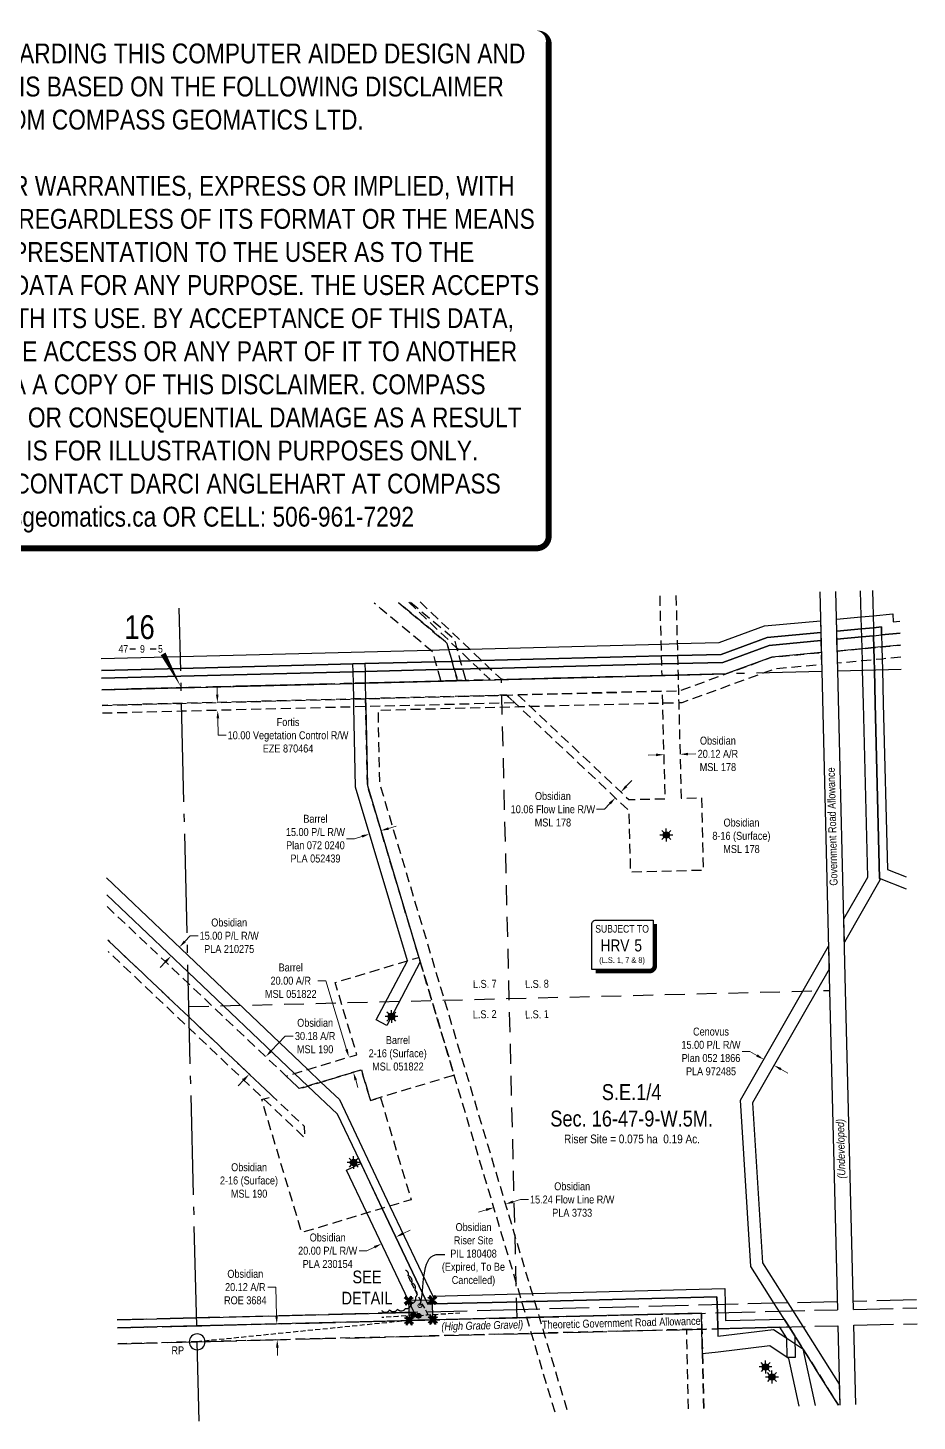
# Model space of a CAD drawing. Extents: x 615327 to 617741, y 5878800 to 5880555.
# Drawn here: x 616620 to 617741, y 5878800 to 5880555 of the extents above; entities that cross this region are included whole.
import ezdxf
from ezdxf.enums import TextEntityAlignment as Align

# ---------------------------------------------------------------- set-up
doc = ezdxf.new("R2010")
doc.units = 0
doc.header["$LTSCALE"] = 5
doc.header["$PDSIZE"] = 0.5
for name, pattern in [('0', [1, 1, 0]), ('foc-ACCESSROAD', [3.75, 2.5, -1.25]), ('foc-FLOWLINE', [3.75, 2.5, -1.25]), ('foc-LSD', [8, 5, -3]), ('foc-QUARTERLINE', [33, 25, -3, 2, -3]), ('foc-TIELINE', [1.875, 1.25, -0.625]), ('foc-UNSURVEYED', [12.5, 10, -2.5]), ('UG_PIPE', [1.875, 1.25, -0.625])]:
    doc.linetypes.add(name, pattern=pattern)
doc.layers.get('Defpoints').update_dxf_attribs({"color": 9})
for name, color, linetype in [('10', 1, 'Continuous'), ('35', 37, 'Continuous'), ('9', 3, 'Continuous'), ('AS-PIPE-UG', 44, 'UG_PIPE'), ('AS-SYMBOL', 7, 'Continuous'), ('C-AR', 13, 'foc-ACCESSROAD'), ('C-FLOWLINE', 13, 'foc-FLOWLINE'), ('C-RW', 13, 'Continuous'), ('C-SYMBOL', 7, 'Continuous'), ('C-WS', 13, 'foc-ACCESSROAD'), ('C-WS-S', 8, 'Continuous'), ('CG-NOTES', 7, 'Continuous'), ('CTW', 7, 'Continuous'), ('DETAIL-T', 7, 'Continuous'), ('F-EZE', 190, 'foc-FLOWLINE'), ('F-RW', 190, 'Continuous'), ('F-WS', 190, 'foc-ACCESSROAD'), ('F-WS-S', 8, 'Continuous'), ('L-AREAREQUIRED', 7, 'Continuous'), ('L-MON', 1, 'Continuous'), ('L-ROAD-T', 7, 'Continuous'), ('L-SEC', 7, 'Continuous'), ('L-SECLBL', 7, 'Continuous'), ('L-SECQ', 8, 'foc-QUARTERLINE'), ('L-SECTION-LSD', 7, 'foc-LSD'), ('L-TIE', 7, 'foc-TIELINE'), ('L-USEC', 7, 'foc-UNSURVEYED'), ('P-PROPOSED', 10, 'Continuous'), ('P-PROPOSED-H', 21, 'Continuous'), ('PIL', 7, 'Continuous'), ('T-BUSH', 110, '0')]:
    doc.layers.add(name, color=color, linetype=linetype)
doc.layers.add('AS-PIPE-AG', color=7, linetype='Continuous', true_color=0x7d00fa)
for name, color, linetype, lineweight in [('C-AR-T', 13, 'Continuous', 9), ('C-FLOWLINE-T', 13, 'Continuous', 9), ('C-RW-T', 13, 'Continuous', 9), ('C-WS-T', 13, 'Continuous', 9), ('F-AR-T', 190, 'Continuous', 9), ('F-EZE-T', 190, 'Continuous', 9), ('F-RW-T', 190, 'Continuous', 9), ('F-WS-T', 190, 'Continuous', 9), ('T-TEXT', 48, 'Continuous', 18)]:
    doc.layers.add(name, color=color, linetype=linetype, lineweight=lineweight)
doc.layers.add('DISCLAIMER', color=7, linetype='Continuous', plot=False)
doc.styles.add('100L', font='ARIALN.TTF', dxfattribs={"height": 11})
doc.styles.add('175L', font='ARIALN.TTF', dxfattribs={"height": 20})
doc.styles.add('80', font='ARIALN.TTF', dxfattribs={"height": 10})
doc.styles.add('80CG', font='ARIALN.TTF', dxfattribs={"height": 10})
doc.styles.add('80L', font='ARIALN.TTF', dxfattribs={"height": 10})
doc.styles.add('80LS', font='ARIALNI.TTF', dxfattribs={"height": 10})
doc.styles.add('HRV', font='ARIALN.TTF', dxfattribs={"height": 3})
doc.styles.add('SIMPLEX', font='ARIALN.TTF')
doc.dimstyles.new('Compass 5 000', dxfattribs={"dimscale": 5, "dimtxt": 9, "dimasz": 2, "dimexe": 0.2, "dimexo": 0.0625, "dimgap": 0.5, "dimtad": 0, "dimtih": 1, "dimtoh": 1, "dimzin": 0, "dimdsep": 46, "dimtxsty": '80CG', "dimcen": 0.1, "dimse1": 1, "dimse2": 1, "dimclrd": 256, "dimclrt": 256, "dimaunit": 1, "dimadec": 4, "dimazin": 0, "dimtfac": 0.06, "dimtofl": 0, "dimtmove": 0, "dimatfit": 1, "dimfxl": 0.2, "dimtolj": 1, "dimtzin": 0, "dimlwd": -1, "dimarcsym": 0})

# ---------------------------------------------------------------- blocks, each defined once
blk = doc.blocks.new('RP')
at = {"layer": '35', "color": 3}
blk.add_circle((0, 0), 10, dxfattribs=at)
at = {"layer": '35', "color": 3, "style": '80'}
blk.add_attdef('RP_001', (-32.4, 5.8), '', height=10, dxfattribs=at)
blk = doc.blocks.new('L-SECLBL')
at = {"layer": '9', "color": 7}
for p, q in [((-5.1, -27.8), (-12.3, -27.8)), ((20.7, -27.8), (13.5, -27.8))]:
    blk.add_line(p, q, dxfattribs=at)
at = {"layer": '10', "color": 2, "style": 'SIMPLEX'}
blk.add_attdef('SEC', text='', height=30, dxfattribs=at).set_placement((0, 0), align=Align.MIDDLE)
at = {"layer": '10', "color": 5, "style": '80L'}
blk.add_attdef('TWP', text='', height=9.5, dxfattribs=at).set_placement((-14.4, -27.4), align=Align.MIDDLE_RIGHT)
blk.add_attdef('RGE', text='', height=9.5, dxfattribs=at).set_placement((3.6, -27.4), align=Align.MIDDLE_CENTER)
blk.add_attdef('MER', text='', height=9.5, dxfattribs=at).set_placement((23.2, -27.4), align=Align.MIDDLE_LEFT)
blk = doc.blocks.new('HRV')
blk.add_lwpolyline([(-35.1, 31.6), (37.2, 31.6), (37.2, -25.5, -0.414214), (32.2, -30.5), (-40.1, -30.5), (-40.1, 26.6, -0.414214)], format="xyb", close=True)
at = {"const_width": 5, "flags": 128}
blk.add_lwpolyline([(-35.1, -33), (32.2, -33, 0.414214), (39.7, -25.5), (39.7, 26.6)], format="xyb", dxfattribs=at)
at = {"style": '80L'}
blk.add_text('SUBJECT TO', height=9.5, dxfattribs=at).set_placement((-2, 13.1), align=Align.BOTTOM_CENTER)
blk.add_attdef('(N.W.1/4 00)', text='', height=7.12, dxfattribs=at).set_placement((-2, -24.4), align=Align.BOTTOM_CENTER)
at = {"layer": 'CTW', "color": 3, "style": 'HRV'}
blk.add_text('HRV', height=15, dxfattribs=at).set_placement((-10.9, -0.2), align=Align.MIDDLE_CENTER)
blk.add_attdef('0', text='', height=15, dxfattribs=at).set_placement((18.3, -0.2), align=Align.MIDDLE_CENTER)
blk = doc.blocks.new('GAS')
h = blk.add_hatch(color=255)
h.dxf.hatch_style = 1
edge = h.paths.add_edge_path()
edge.add_arc((0, 0), 0.9, 0, 360)
for p, q in [((-0.81, 0), (-1.62, 0)), ((-0.57, 0.57), (-1.14, 1.14)), ((0, 0.81), (0, 1.62)), ((0.57, 0.57), (1.14, 1.14)), ((1.62, 0), (0.81, 0)), ((-0.57, -0.57), (-1.14, -1.14)), ((0, -0.81), (0, -1.62)), ((1.14, -1.14), (0.57, -0.57))]:
    blk.add_line(p, q)
blk.add_circle((0, 0), 0.8)
blk = doc.blocks.new('*D24')
at = {"layer": 'C-AR-T', "transparency": 16777216}
for p, q in [((617412, 5879638.9), (617402, 5879638.6)), ((617452.1, 5879639.9), (617462.1, 5879640.1))]:
    blk.add_line(p, q, dxfattribs=at)
for points in [[(617411.9, 5879640.5), (617412, 5879637.2), (617421.9, 5879639.1)], [(617452, 5879641.5), (617452.1, 5879638.2), (617442.1, 5879639.6)]]:
    blk.add_solid(points, dxfattribs=at)
at = {"layer": 'Defpoints', "color": 0, "transparency": 16777216}
for p in [(617421.9, 5879640.6), (617442, 5879641.1), (617442.1, 5879639.6)]:
    blk.add_point(p, dxfattribs=at)
at = {"layer": 'C-AR-T', "transparency": 16777216, "insert": (617489.8, 5879640.1), "char_height": 10, "attachment_point": 5, "style": '80CG'}
blk.add_mtext('\\A1;Obsidian\\P20.12 A/R\\PMSL 178', dxfattribs=at)
blk = doc.blocks.new('*D25')
at = {"layer": 'C-FLOWLINE-T', "transparency": 16777216}
for p, q in [((617374.4, 5879599.4), (617381.2, 5879606.7)), ((617346.9, 5879570.3), (617336.9, 5879570.3)), ((617353.7, 5879577.5), (617346.9, 5879570.3))]:
    blk.add_line(p, q, dxfattribs=at)
for points in [[(617373.1, 5879600.5), (617375.6, 5879598.2), (617367.5, 5879592.1)], [(617352.5, 5879578.7), (617354.9, 5879576.4), (617360.6, 5879584.8)]]:
    blk.add_solid(points, dxfattribs=at)
at = {"layer": 'Defpoints', "color": 0, "transparency": 16777216}
for p in [(617334.6, 5879623.1), (617327.7, 5879615.8), (617360.6, 5879584.8)]:
    blk.add_point(p, dxfattribs=at)
at = {"layer": 'C-FLOWLINE-T', "transparency": 16777216, "insert": (617281.9, 5879570.3), "char_height": 10, "attachment_point": 5, "style": '80CG'}
blk.add_mtext('\\A1;Obsidian\\P10.06 Flow Line R/W\\PMSL 178', dxfattribs=at)
blk = doc.blocks.new('*D26')
at = {"layer": 'Defpoints', "color": 0, "transparency": 16777216}
for p in [(616874.4, 5879705.3), (616859.5, 5879694.9), (616874.6, 5879695.3)]:
    blk.add_point(p, dxfattribs=at)
at = {"layer": 'F-EZE-T', "transparency": 16777216}
for p, q in [((616859, 5879714.9), (616858.7, 5879724.9)), ((616859.7, 5879684.9), (616860.3, 5879663.5)), ((616860.3, 5879663.5), (616870.3, 5879663.5))]:
    blk.add_line(p, q, dxfattribs=at)
for points in [[(616860.6, 5879714.9), (616857.3, 5879714.9), (616859.2, 5879704.9)], [(616861.4, 5879685), (616858.1, 5879684.9), (616859.5, 5879694.9)]]:
    blk.add_solid(points, dxfattribs=at)
at = {"layer": 'F-EZE-T', "transparency": 16777216, "insert": (616948.2, 5879663.5), "char_height": 10, "attachment_point": 5, "style": '80CG'}
blk.add_mtext('\\A1;Fortis\\P10.00 Vegetation Control R/W\\PEZE 870464', dxfattribs=at)
blk = doc.blocks.new('*D27')
at = {"layer": 'Defpoints', "color": 0, "transparency": 16777216}
for p in [(617047.8, 5879549.5), (617062.2, 5879553.8), (617050.9, 5879539.1)]:
    blk.add_point(p, dxfattribs=at)
at = {"layer": 'F-RW-T', "transparency": 16777216}
for p, q in [((617074.9, 5879546.2), (617084.5, 5879549.1)), ((617031.7, 5879533.3), (617021.7, 5879533.3)), ((617041.3, 5879536.2), (617031.7, 5879533.3))]:
    blk.add_line(p, q, dxfattribs=at)
for points in [[(617074.4, 5879547.8), (617075.4, 5879544.6), (617065.3, 5879543.4)], [(617040.8, 5879537.8), (617041.8, 5879534.6), (617050.9, 5879539.1)]]:
    blk.add_solid(points, dxfattribs=at)
at = {"layer": 'F-RW-T', "transparency": 16777216, "insert": (616982.7, 5879533.3), "char_height": 10, "attachment_point": 5, "style": '80CG'}
blk.add_mtext('\\A1;Barrel\\P15.00 P/L R/W\\PPlan 072 0240\\PPLA 052439', dxfattribs=at)
blk = doc.blocks.new('*D28')
at = {"layer": 'C-FLOWLINE-T', "transparency": 16777216}
for p, q in [((617231.6, 5879076), (617241.2, 5879078.8)), ((617241.2, 5879078.8), (617251.2, 5879078.8)), ((617197.8, 5879065.9), (617188.2, 5879063))]:
    blk.add_line(p, q, dxfattribs=at)
for points in [[(617231.1, 5879077.6), (617232.1, 5879074.4), (617222, 5879073.1)], [(617197.4, 5879067.5), (617198.3, 5879064.3), (617207.4, 5879068.7)]]:
    blk.add_solid(points, dxfattribs=at)
at = {"layer": 'Defpoints', "color": 0, "transparency": 16777216}
for p in [(617221.7, 5879074.2), (617207.1, 5879069.8), (617222, 5879073.1)]:
    blk.add_point(p, dxfattribs=at)
at = {"layer": 'C-FLOWLINE-T', "transparency": 16777216, "insert": (617306.2, 5879078.8), "char_height": 10, "attachment_point": 5, "style": '80CG'}
blk.add_mtext('\\A1;Obsidian\\P15.24 Flow Line R/W\\PPLA 3733', dxfattribs=at)
blk = doc.blocks.new('*D29')
at = {"layer": 'Defpoints', "color": 0, "transparency": 16777216}
for p in [(617545.8, 5879252.3), (617547.5, 5879255.3), (617558.8, 5879244.8)]:
    blk.add_point(p, dxfattribs=at)
at = {"layer": 'F-RW-T', "transparency": 16777216}
for p, q in [((617530.2, 5879265.3), (617520.2, 5879265.3)), ((617538.8, 5879260.3), (617530.2, 5879265.3)), ((617569.2, 5879242.9), (617577.9, 5879237.9))]:
    blk.add_line(p, q, dxfattribs=at)
for points in [[(617539.7, 5879261.8), (617538, 5879258.9), (617547.5, 5879255.3)], [(617570, 5879244.4), (617568.4, 5879241.5), (617560.5, 5879247.9)]]:
    blk.add_solid(points, dxfattribs=at)
at = {"layer": 'F-RW-T', "transparency": 16777216, "insert": (617481.1, 5879265.3), "char_height": 10, "attachment_point": 5, "style": '80CG'}
blk.add_mtext('\\A1;Cenovus\\P15.00 P/L R/W\\PPlan 052 1866\\PPLA 972485', dxfattribs=at)
blk = doc.blocks.new('*D30')
at = {"layer": 'C-RW-T', "transparency": 16777216}
for p, q in [((616818, 5879403.8), (616824.9, 5879411)), ((616824.9, 5879411), (616834.9, 5879411)), ((616793.9, 5879378.4), (616787, 5879371.2))]:
    blk.add_line(p, q, dxfattribs=at)
for points in [[(616816.8, 5879404.9), (616819.2, 5879402.6), (616811.1, 5879396.5)], [(616792.7, 5879379.6), (616795.1, 5879377.3), (616800.8, 5879385.7)]]:
    blk.add_solid(points, dxfattribs=at)
at = {"layer": 'Defpoints', "color": 0, "transparency": 16777216}
for p in [(616792.8, 5879393.3), (616803.1, 5879404.1), (616811.1, 5879396.5)]:
    blk.add_point(p, dxfattribs=at)
at = {"layer": 'C-RW-T', "transparency": 16777216, "insert": (616874, 5879411), "char_height": 10, "attachment_point": 5, "style": '80CG'}
blk.add_mtext('\\A1;Obsidian\\P15.00 P/L R/W\\PPLA 210275', dxfattribs=at)
blk = doc.blocks.new('*D31')
at = {"layer": 'Defpoints', "color": 0, "transparency": 16777216}
for p in [(617020.9, 5879257), (617024.8, 5879258.2), (617026.7, 5879237.9)]:
    blk.add_point(p, dxfattribs=at)
at = {"layer": 'F-AR-T', "transparency": 16777216}
for p, q in [((616995.9, 5879354.4), (616985.9, 5879354.4)), ((617021.9, 5879267.8), (616995.9, 5879354.4)), ((617033.4, 5879229.5), (617036.3, 5879219.9))]:
    blk.add_line(p, q, dxfattribs=at)
for points in [[(617023.5, 5879268.3), (617020.3, 5879267.3), (617024.8, 5879258.2)], [(617035, 5879230), (617031.8, 5879229), (617030.5, 5879239)]]:
    blk.add_solid(points, dxfattribs=at)
at = {"layer": 'F-AR-T', "transparency": 16777216, "insert": (616951.6, 5879354.4), "char_height": 10, "attachment_point": 5, "style": '80CG'}
blk.add_mtext('\\A1;Barrel\\P20.00 A/R\\PMSL 051822', dxfattribs=at)
blk = doc.blocks.new('*D32')
at = {"layer": 'C-AR-T', "transparency": 16777216}
for p, q in [((616926.9, 5879266), (616944.7, 5879284.7)), ((616944.7, 5879284.7), (616954.7, 5879284.7)), ((616892.4, 5879229.5), (616885.5, 5879222.2))]:
    blk.add_line(p, q, dxfattribs=at)
for points in [[(616925.7, 5879267.1), (616928.1, 5879264.8), (616920, 5879258.7)], [(616891.2, 5879230.7), (616893.6, 5879228.4), (616899.3, 5879236.8)]]:
    blk.add_solid(points, dxfattribs=at)
at = {"layer": 'Defpoints', "color": 0, "transparency": 16777216}
for p in [(616909.6, 5879268.6), (616920, 5879258.7), (616888.8, 5879246.7)]:
    blk.add_point(p, dxfattribs=at)
at = {"layer": 'C-AR-T', "transparency": 16777216, "insert": (616982.3, 5879284.7), "char_height": 10, "attachment_point": 5, "style": '80CG'}
blk.add_mtext('\\A1;Obsidian\\P30.18 A/R\\PMSL 190', dxfattribs=at)
blk = doc.blocks.new('*D33')
at = {"layer": 'C-RW-T', "transparency": 16777216}
for p, q in [((617093.1, 5879036), (617102.1, 5879040.3)), ((617047.6, 5879014.3), (617037.6, 5879014.3)), ((617057, 5879018.8), (617047.6, 5879014.3))]:
    blk.add_line(p, q, dxfattribs=at)
for points in [[(617056.2, 5879020.3), (617057.7, 5879017.3), (617066, 5879023.1)], [(617092.4, 5879037.5), (617093.8, 5879034.5), (617084.1, 5879031.7)]]:
    blk.add_solid(points, dxfattribs=at)
at = {"layer": 'Defpoints', "color": 0, "transparency": 16777216}
for p in [(617062.9, 5879029.5), (617066, 5879023.1), (617081, 5879038.1)]:
    blk.add_point(p, dxfattribs=at)
at = {"layer": 'C-RW-T', "transparency": 16777216, "insert": (616998.1, 5879014.3), "char_height": 10, "attachment_point": 5, "style": '80CG'}
blk.add_mtext('\\A1;Obsidian\\P20.00 P/L R/W\\PPLA 230154', dxfattribs=at)
blk = doc.blocks.new('*D34')
at = {"layer": 'C-AR-T', "transparency": 16777216}
for p, q in [((616932.8, 5878968.5), (616922.8, 5878968.5)), ((616933.7, 5878932.3), (616932.8, 5878968.5)), ((616934.7, 5878892.2), (616935, 5878882.2))]:
    blk.add_line(p, q, dxfattribs=at)
for points in [[(616935.4, 5878932.3), (616932, 5878932.3), (616934, 5878922.3)], [(616936.4, 5878892.3), (616933, 5878892.2), (616934.5, 5878902.2)]]:
    blk.add_solid(points, dxfattribs=at)
at = {"layer": 'Defpoints', "color": 0, "transparency": 16777216}
for p in [(616908.2, 5878921.7), (616934, 5878922.3), (616908.7, 5878901.6)]:
    blk.add_point(p, dxfattribs=at)
at = {"layer": 'C-AR-T', "transparency": 16777216, "insert": (616894.3, 5878968.5), "char_height": 10, "attachment_point": 5, "style": '80CG'}
blk.add_mtext('\\A1;Obsidian\\P20.12 A/R\\PROE 3684', dxfattribs=at)
blk = doc.blocks.new('TEMP')
h = blk.add_hatch(color=255)
h.dxf.hatch_style = 1
h.paths.add_polyline_path([(0, 0.25), (-0.67, 1.15), (-0.67, 0.67), (-1.15, 0.67), (-0.25, 0), (-1.15, -0.67), (-0.67, -0.67), (-0.67, -1.15), (0, -0.25), (0.67, -1.15), (0.67, -0.67), (1.15, -0.67), (0.25, 0), (1.15, 0.67), (0.67, 0.67), (0.67, 1.15)])
h.paths.add_polyline_path([(0.57, 0.85), (0.57, 0.57), (0.85, 0.57), (0.08, 0), (0.85, -0.57), (0.57, -0.57), (0.57, -0.85), (0, -0.08), (-0.57, -0.85), (-0.57, -0.57), (-0.85, -0.57), (-0.08, 0), (-0.85, 0.57), (-0.57, 0.57), (-0.57, 0.85), (0, 0.08)], flags=16)
h = blk.add_hatch(color=1)
h.dxf.hatch_style = 1
h.paths.add_polyline_path([(0, 0.08), (-0.57, 0.85), (-0.57, 0.57), (-0.85, 0.57), (-0.08, 0), (-0.85, -0.57), (-0.57, -0.57), (-0.57, -0.85), (0, -0.08), (0.57, -0.85), (0.57, -0.57), (0.85, -0.57), (0.08, 0), (0.85, 0.57), (0.57, 0.57), (0.57, 0.85)])
at = {"color": 1}
for p, q in [((-0.08, 0), (0.08, 0)), ((0, 0.08), (0, -0.08))]:
    blk.add_line(p, q, dxfattribs=at)
at = {"color": 255, "flags": 128}
blk.add_lwpolyline([(-0.25, 0), (-1.15, 0.67), (-0.67, 0.67), (-0.67, 1.15), (0, 0.25), (0.67, 1.15), (0.67, 0.67), (1.15, 0.67), (0.25, 0), (1.15, -0.67), (0.67, -0.67), (0.67, -1.15), (0, -0.25), (-0.67, -1.15), (-0.67, -0.67), (-1.15, -0.67)], close=True, dxfattribs=at)
at = {"color": 1, "flags": 128}
blk.add_lwpolyline([(-0.08, 0), (-0.85, 0.57), (-0.57, 0.57), (-0.57, 0.85), (0, 0.08), (0.57, 0.85), (0.57, 0.57), (0.85, 0.57), (0.08, 0), (0.85, -0.57), (0.57, -0.57), (0.57, -0.85), (0, -0.08), (-0.57, -0.85), (-0.57, -0.57), (-0.85, -0.57)], close=True, dxfattribs=at)
blk = doc.blocks.new('RISER')
h = blk.add_hatch(color=255)
h.dxf.hatch_style = 1
edge = h.paths.add_edge_path()
edge.add_arc((0, 0), 0.7, 0, 360)
blk.add_hatch(color=13).paths.add_polyline_path([(0.58, -0.15), (-0.58, -0.15, 0.774597)])
at = {"color": 13}
blk.add_line((-0.58, -0.15), (0.58, -0.15), dxfattribs=at)
blk.add_circle((0, 0), 0.6, dxfattribs=at)
blk = doc.blocks.new('Disclaimer_Legal')
at = {"layer": 'DISCLAIMER', "color": 254, "flags": 128}
blk.add_lwpolyline([(-3612.9, -1104.6, 37.5, 37.5, 0), (4096.1, -1104.6, 37.5, 37.5, 0.414214), (4171.1, -1029.6, 37.5, 37.5, 0), (4171.1, 2078.7, 37.5, 0, 0.414214), (4096.1, 2153.7, 0, 0, 0), (-3612.9, 2153.7, 0, 0, 0.414214), (-3687.9, 2078.7, 0, 0, 0), (-3687.9, -1029.6, 0, 37.5, 0.414214)], format="xyseb", close=True, dxfattribs=at)
at = {"layer": 'DISCLAIMER', "color": 254, "insert": (241.6, 533.9), "char_height": 125, "width": 7717.568, "attachment_point": 5, "style": '80'}
blk.add_mtext('NOTICE TO THE CORPORATION, PERSON &/OR PERSONS REGARDING THIS COMPUTER AIDED DESIGN AND DRAFTING (CADD) FILES. ACCEPTANCE OF THE CADD DATA IS BASED ON THE FOLLOWING DISCLAIMER WHICH COVERS ALL CADD DATA RECIEVED FROM COMPASS GEOMATICS LTD.\\P{\\fArial Narrow|b1|i0|c0|p34;DISCLAIMER}\\PCOMPASS GEOMATICS LTD. MAKES NO REPRESENTATION OR WARRANTIES, EXPRESS OR IMPLIED, WITH RESPECT TO THE REUSE OF THE DATA PROVIDED HEREWITH, REGARDLESS OF ITS FORMAT OR THE MEANS OF ITS TRANSMISSION. THERE IS NO GUARANTEE OR REPRESENTATION TO THE USER AS TO THE ACCURACY, CURRENCY, SUITABILITY OR RELIABILITY OF THIS DATA FOR ANY PURPOSE. THE USER ACCEPTS THE DATA "AS IS", AND ASSUMES ALL RISKS ASSOCIATED WITH ITS USE. BY ACCEPTANCE OF THIS DATA, THE USER AGREES NOT TO TRANSMIT THIS DATA OR PROVIDE ACCESS OR ANY PART OF IT TO ANOTHER PARTY UNLESS THE USER SHALL INCLUDE WITH THE DATA A COPY OF THIS DISCLAIMER. COMPASS GEOMATICS LTD. ASSUMES NO RESPONSIBILITY FOR ACTUAL OR CONSEQUENTIAL DAMAGE AS A RESULT OF ANY USER\'S RELIANCE ON THIS DATA. THIS CADD FILE IS FOR ILLUSTRATION PURPOSES ONLY.\\PIF YOU REQUIRE MORE ACCURATE INFORMATION, PLEASE CONTACT DARCI ANGLEHART AT COMPASS GEOMATICS LTD. VIA EMAIL: darci.anglehart@compassgeomatics.ca OR CELL: 506-961-7292', dxfattribs=at)

msp = doc.modelspace()

# ---------------------------------------------------------------- hatches: boundary and pattern name
at = {"layer": 'P-PROPOSED-H'}
h = msp.add_hatch(color=256, dxfattribs=at)
h.dxf.hatch_style = 1
h.paths.add_polyline_path([(617111.804, 5878926.812), (617130.651, 5878927.283), (617130.027, 5878952.266), (617100.048, 5878951.517), (617100.672, 5878926.534)])

# ---------------------------------------------------------------- linework, layer by layer
at = {"layer": 'AS-PIPE-AG', "flags": 128}
msp.add_lwpolyline([(617112.56, 5878932.496), (617111.216, 5878932.479), (617110.107, 5878932.396), (617108.459, 5878933.658), (617107.272, 5878933.593), (617106.058, 5878933.585)], dxfattribs=at)
at = {"layer": 'AS-PIPE-UG', "flags": 128}
for points in [[(617124.565, 5878933.717), (617121.863, 5878939.484), (617114.861, 5878951.971), (617104.884, 5878971.411), (617099.202, 5878982.913)], [(617106.058, 5878933.585), (617086.393, 5878931.326), (617066.211, 5878930.315)], [(617112.56, 5878932.496), (617123.516, 5878933.636), (617142.283, 5878934.81), (617164.703, 5878935.966)]]:
    msp.add_lwpolyline(points, dxfattribs=at)
at = {"layer": 'C-AR', "flags": 128}
for points in [[(616733.175, 5878917.291), (616833.107, 5878919.796), (617100.672, 5878926.534), (617111.804, 5878926.812), (617130.651, 5878927.283), (617248.351, 5878930.262), (617248.869, 5878930.267), (617264.666, 5878930.665), (617469.119, 5878935.849), (617469.626, 5878915.632), (617450.57, 5878915.152), (617270.654, 5878910.631), (617254.856, 5878910.234), (616991.552, 5878903.631), (616841.515, 5878899.874), (616833.598, 5878899.676), (616733.667, 5878897.161)], [(617452.594, 5878815.222), (617450.57, 5878915.153), (617469.626, 5878915.633), (617470.12, 5878895.719), (617470.876, 5878865.207), (617472.104, 5878815.712)]]:
    msp.add_lwpolyline(points, dxfattribs=at)
at = {"layer": 'C-FLOWLINE', "flags": 128}
msp.add_lwpolyline([(617720.185, 5879761.788), (617696.8, 5879759.607), (617686.757, 5879758.671), (617671.833, 5879757.279), (617640.491, 5879754.357), (617640.115, 5879769.636), (617671.465, 5879772.543), (617686.38, 5879773.925), (617696.434, 5879774.857), (617701.456, 5879775.322), (617719.81, 5879777.024)], dxfattribs=at)
at = {"layer": 'C-RW'}
for points in [[(617719.439, 5879792.048), (617696.071, 5879789.881), (617695.825, 5879799.939), (617685.76, 5879799.006), (617670.847, 5879797.623), (617639.498, 5879794.7), (617639.127, 5879809.734), (617670.474, 5879812.641), (617685.389, 5879814.025), (617710.429, 5879816.348), (617710.669, 5879806.503), (617719.065, 5879807.246)], [(616712.57, 5879760.267), (616812.501, 5879762.84), (617127.454, 5879770.935), (617150.72, 5879771.534), (617161.035, 5879771.799), (617162.575, 5879771.839), (617176.802, 5879772.205), (617418.406, 5879778.431), (617438.529, 5879778.95), (617491.194, 5879780.309), (617548.728, 5879801.282), (617619.057, 5879807.869), (617619.428, 5879792.844), (617552.038, 5879786.528), (617494.025, 5879765.371), (617438.911, 5879763.949), (617418.787, 5879763.431), (617192.158, 5879757.596), (617177.936, 5879757.23), (617165.214, 5879756.908), (617154.898, 5879756.642), (617134.131, 5879756.123), (617044.921, 5879753.807), (617029.932, 5879753.422), (616812.867, 5879747.844), (616712.937, 5879745.271)], [(616713.181, 5879735.285), (616813.111, 5879737.85), (617030.148, 5879743.42), (617045.136, 5879743.804), (617136.907, 5879746.206), (617157.675, 5879746.745), (617167.991, 5879747.01), (617188.199, 5879747.478), (617202.475, 5879747.843), (617419.042, 5879753.402), (617439.166, 5879753.919), (617495.925, 5879755.376), (617554.288, 5879776.666), (617619.675, 5879782.8), (617620.045, 5879767.774), (617557.614, 5879761.917), (617500.932, 5879741.254), (617498.76, 5879740.45), (617439.547, 5879738.93), (617045.46, 5879728.814), (617030.471, 5879728.429), (616813.478, 5879722.86), (616713.547, 5879720.296)], [(617719.81, 5879777.024), (617701.456, 5879775.322), (617696.434, 5879774.857), (617686.38, 5879773.925), (617671.465, 5879772.543), (617640.115, 5879769.636), (617639.745, 5879784.659), (617671.092, 5879787.565), (617686.009, 5879788.948), (617696.071, 5879789.881), (617719.439, 5879792.048)], [(616732.93, 5878927.309), (616832.862, 5878929.819), (617100.422, 5878936.533), (617107.098, 5878936.7), (617100.049, 5878951.515), (617047.509, 5879061.892), (617021.82, 5879115.856), (617037.754, 5879123.293), (617040.008, 5879124.326), (617066.903, 5879067.746), (617121.946, 5878952.06), (617124.29, 5878947.134), (617130.161, 5878947.28), (617242.914, 5878950.13), (617248.26, 5878950.266), (617258.71, 5878950.529), (617488.621, 5878956.353), (617488.873, 5878946.29), (617489.119, 5878936.351), (617489.635, 5878916.136), (617489.864, 5878906.8), (617559.972, 5878915.109), (617576.612, 5878904.107), (617586.771, 5878897.35), (617596.962, 5878890.674), (617612.369, 5878819.233)], [(617591.994, 5878818.721), (617579.074, 5878878.43), (617577.197, 5878879.735), (617555.033, 5878894.383), (617490.347, 5878886.716), (617470.405, 5878884.354), (617470.125, 5878895.72), (617469.658, 5878915.633), (617469.13, 5878935.857), (617264.666, 5878930.666), (617248.869, 5878930.267), (617248.351, 5878930.272), (617247.709, 5878930.256), (617130.651, 5878927.283), (617111.804, 5878926.812), (617100.672, 5878926.534), (617090.091, 5878926.272), (616833.106, 5878919.81), (616733.175, 5878917.301)]]:
    msp.add_lwpolyline(points, dxfattribs=at)
at = {"layer": 'C-WS', "flags": 128}
for points in [[(616713.521, 5879721.359), (616813.452, 5879723.89), (617030.451, 5879729.36), (617045.44, 5879729.738), (617140.861, 5879732.148), (617161.622, 5879732.672), (617171.942, 5879732.932), (617202.768, 5879733.711), (617188.199, 5879747.478), (617187.232, 5879748.39), (617177.936, 5879757.231), (617160.459, 5879773.851), (617100.22, 5879831.131)], [(617436.986, 5879839.642), (617438.911, 5879763.945), (617439.166, 5879753.919), (617439.527, 5879739.699), (617439.547, 5879738.93), (617440.039, 5879719.585), (617440.427, 5879704.344), (617443.482, 5879584.228), (617469.088, 5879584.88), (617471.413, 5879493.417), (617379.952, 5879491.091), (617377.986, 5879568.373), (617239.284, 5879699.266), (617233.879, 5879704.367), (617223.55, 5879714.115), (617045.874, 5879709.622), (617030.885, 5879709.244), (616813.944, 5879703.765), (616714.013, 5879701.24)], [(617087.18, 5879830.802), (617148.411, 5879779.76), (617154.897, 5879756.649), (617157.675, 5879746.745), (617161.622, 5879732.671), (617140.861, 5879732.147), (617136.91, 5879746.208), (617134.125, 5879756.154), (617130.752, 5879768.182), (617065.229, 5879822.891), (617056.667, 5879830.031)], [(617114.486, 5879831.492), (617192.157, 5879757.597), (617194.141, 5879755.71), (617202.475, 5879747.843), (617217.051, 5879734.072), (617419.403, 5879739.19), (617419.042, 5879753.402), (617418.787, 5879763.428), (617416.862, 5879839.133)], [(616720.206, 5879447.867), (616822.567, 5879350.967), (616945.691, 5879234.414), (616962.384, 5879218.546), (616973.211, 5879221.803), (616995.293, 5879228.445), (617040.596, 5879242.073), (617052.07, 5879203.771), (617064.52, 5879207.492), (617103.158, 5879078.639), (617066.884, 5879067.723), (617057.202, 5879064.809), (617047.509, 5879061.892), (616965.452, 5879037.198), (616915.038, 5879204.749), (616917.592, 5879205.494), (616928.834, 5879208.774), (616823.608, 5879308.416), (616721.246, 5879405.347)], [(617472.098, 5878815.712), (617470.873, 5878865.207), (617470.119, 5878895.719), (617469.626, 5878915.633), (617489.612, 5878916.136), (617567.837, 5878918.104), (617579.446, 5878918.396), (617586.53, 5878907.198), (617611.797, 5878867.252), (617612.141, 5878866.707), (617641.729, 5878819.97)]]:
    msp.add_lwpolyline(points, dxfattribs=at)
msp.add_lwpolyline([(617237.835, 5879714.474), (617253.568, 5879699.626), (617377.626, 5879582.553), (617423.357, 5879583.716), (617420.302, 5879703.836), (617419.915, 5879719.077), (617237.835, 5879714.474)], close=True, dxfattribs=at)
at = {"layer": 'F-EZE', "flags": 128}
for points in [[(617102.346, 5879831.185), (617157.201, 5879785.456), (617160.459, 5879773.851), (617165.211, 5879756.921), (617167.992, 5879747.011), (617171.942, 5879732.932), (617161.622, 5879732.671), (617157.675, 5879746.745), (617154.897, 5879756.649), (617148.411, 5879779.76), (617087.18, 5879830.802)], [(616714.013, 5879701.24), (616813.944, 5879703.765), (617030.885, 5879709.245), (617045.874, 5879709.623), (617223.55, 5879714.115), (617233.879, 5879704.367), (617046.124, 5879699.623), (617031.101, 5879699.243), (616814.189, 5879693.762), (616714.258, 5879691.237)], [(616721.246, 5879405.347), (616823.608, 5879308.416), (616928.834, 5879208.774), (616968.479, 5879171.083), (616968.837, 5879156.937), (616917.592, 5879205.494), (616823.955, 5879294.22), (616721.591, 5879391.215)]]:
    msp.add_lwpolyline(points, dxfattribs=at)
at = {"layer": 'F-RW'}
for points in [[(617684.602, 5879845.899), (617685.76, 5879799.009), (617686.009, 5879788.948), (617686.38, 5879773.925), (617686.757, 5879758.671), (617687.071, 5879745.938), (617688.119, 5879703.565), (617693.58, 5879483.261), (617693.639, 5879480.879), (617649.146, 5879403.06), (617648.427, 5879432.223), (617678.585, 5879484.698), (617673.136, 5879703.201), (617672.115, 5879745.566), (617671.833, 5879757.279), (617671.465, 5879772.543), (617671.092, 5879787.565), (617670.847, 5879797.628), (617669.656, 5879845.522)], [(617727.384, 5879469.526), (617693.58, 5879483.26), (617688.119, 5879703.564), (617687.072, 5879745.938), (617686.757, 5879758.671), (617686.38, 5879773.925), (617686.009, 5879788.948), (617671.092, 5879787.565), (617639.745, 5879784.659), (617639.498, 5879794.7), (617670.847, 5879797.626), (617685.76, 5879799.008), (617695.825, 5879799.939), (617696.071, 5879789.881), (617696.434, 5879774.857), (617696.8, 5879759.607), (617697.118, 5879746.187), (617698.122, 5879703.776), (617703.367, 5879494.659), (617726.998, 5879485.229)], [(616712.937, 5879745.268), (616812.867, 5879747.839), (617029.932, 5879753.422), (617044.921, 5879753.808), (617134.123, 5879756.153), (617154.897, 5879756.649), (617165.211, 5879756.921), (617177.936, 5879757.231), (617192.157, 5879757.597), (617418.787, 5879763.428), (617438.911, 5879763.945), (617494.026, 5879765.363), (617552.038, 5879786.527), (617619.428, 5879792.844), (617619.675, 5879782.8), (617554.288, 5879776.666), (617495.925, 5879755.376), (617439.166, 5879753.919), (617419.042, 5879753.402), (617202.475, 5879747.843), (617188.199, 5879747.478), (617167.991, 5879747.01), (617157.675, 5879746.745), (617136.907, 5879746.206), (617045.136, 5879743.804), (617030.148, 5879743.42), (616813.111, 5879737.85), (616713.181, 5879735.285)], [(617641.73, 5878819.97), (617612.146, 5878866.717), (617611.802, 5878867.261), (617579.446, 5878918.396), (617560.652, 5878948.096), (617531.326, 5878994.442), (617518.085, 5879204.003), (617629.158, 5879397.827), (617629.873, 5879368.82), (617533.331, 5879200.452), (617546.068, 5878999.185), (617578.116, 5878948.535), (617596.909, 5878918.835), (617642.742, 5878846.405), (617643.392, 5878820.012)]]:
    msp.add_lwpolyline(points, dxfattribs=at)
msp.add_lwpolyline([(617114.776, 5879378.136), (617072.468, 5879298.171), (617059.215, 5879305.183), (617098.557, 5879379.524), (617033.285, 5879598.053), (617031.101, 5879699.242), (617030.885, 5879709.244), (617030.471, 5879728.429), (617030.451, 5879729.36), (617030.148, 5879743.42), (617029.932, 5879753.422), (617044.921, 5879753.808), (617045.136, 5879743.804), (617045.44, 5879729.738), (617045.46, 5879728.814), (617045.874, 5879709.622), (617046.123, 5879699.623), (617048.232, 5879600.407), (617113.057, 5879383.878), (617114.776, 5879378.136)], close=True, dxfattribs=at)
at = {"layer": 'F-WS', "flags": 128}
msp.add_lwpolyline([(617114.776, 5879378.136), (617157.52, 5879235.362), (617052.07, 5879203.771), (617040.596, 5879242.073), (616995.293, 5879228.445), (616973.211, 5879221.803), (616962.384, 5879218.546), (616945.691, 5879234.414), (616956.481, 5879237.659), (616978.565, 5879244.299), (617034.856, 5879261.225), (617007.603, 5879352.195), (617098.556, 5879379.522), (617113.057, 5879383.878), (617114.776, 5879378.136)], close=True, dxfattribs=at)
at = {"layer": 'L-SEC'}
for p, q in [((617618.162, 5879844.22), (617620.624, 5879744.287)), ((617640.727, 5879744.788), (617638.264, 5879844.728)), ((617620.624, 5879744.287), (617630.53, 5879342.162)), ((617650.634, 5879342.662), (617640.727, 5879744.788)), ((617630.53, 5879342.162), (617640.435, 5878940.048)), ((617660.539, 5878940.552), (617650.634, 5879342.662)), ((617640.93, 5878919.944), (617643.392, 5878820.012)), ((617663.495, 5878820.516), (617661.033, 5878920.444))]:
    msp.add_line(p, q, dxfattribs=at)
at = {"layer": 'L-SECLBL', "flags": 128}
msp.add_lwpolyline([(616813.452, 5879723.89, 0, 6.997, 0), (616790.768, 5879766.073, 0, 0, 0)], format="xyseb", dxfattribs=at)
at = {"layer": 'L-SECQ'}
for p, q in [((616833.107, 5878919.779), (616811.01, 5879823.823)), ((616713.521, 5879721.365), (617620.624, 5879744.287)), ((617640.727, 5879744.788), (617720.555, 5879746.776)), ((616836.04, 5878799.744), (616833.598, 5878899.676))]:
    msp.add_line(p, q, dxfattribs=at)
at = {"layer": 'L-SECTION-LSD'}
for p, q in [((617236.771, 5878929.913), (617217.037, 5879734.088)), ((616823.28, 5879321.829), (617630.53, 5879342.162))]:
    msp.add_line(p, q, dxfattribs=at)
at = {"layer": 'L-TIE'}
msp.add_line((617100.674, 5878926.503), (616833.598, 5878899.676), dxfattribs=at)
at = {"layer": 'L-USEC'}
for p, q in [((617740.119, 5878952.579), (617660.291, 5878950.597)), ((617236.524, 5878939.965), (616832.861, 5878929.831)), ((617640.188, 5878950.098), (617236.524, 5878939.965)), ((617236.76, 5878929.913), (617640.426, 5878940.047)), ((617660.534, 5878940.547), (617740.367, 5878942.529)), ((616832.861, 5878929.831), (616732.93, 5878927.322)), ((616733.176, 5878917.27), (616833.094, 5878919.779)), ((616833.094, 5878919.779), (617236.76, 5878929.913)), ((617237.264, 5878909.81), (617640.93, 5878919.944)), ((617661.033, 5878920.444), (617740.862, 5878922.426)), ((616733.667, 5878897.167), (616833.598, 5878899.676)), ((616833.598, 5878899.676), (617237.264, 5878909.81))]:
    msp.add_line(p, q, dxfattribs=at)
at = {"layer": 'P-PROPOSED', "flags": 128}
msp.add_lwpolyline([(617111.804, 5878926.812), (617130.651, 5878927.283), (617130.027, 5878952.266), (617100.048, 5878951.517), (617100.672, 5878926.534)], close=True, dxfattribs=at)
at = {"layer": 'PIL'}
msp.add_lwpolyline([(617045.136, 5879743.804), (617030.148, 5879743.42), (617029.932, 5879753.422), (617044.921, 5879753.808), (617045.136, 5879743.804)], close=True, dxfattribs=at)
at = {"layer": 'T-BUSH', "flags": 128}
msp.add_lwpolyline([(617066.222, 5878939.016, 0.52056705), (617076.182, 5878939.866, 0.52056705), (617086.142, 5878940.717, 0.52056705), (617096.102, 5878941.567, 0.52056705), (617102.98, 5878948.099, 0.52056705), (617109.123, 5878955.985, 0.52056705), (617107.99, 5878964.656, 0.52056705), (617103.671, 5878973.67, 0.52056705), (617099.351, 5878982.685, 0.52056705), (617096.036, 5878989.603, 0.52056705)], format="xyb", dxfattribs=at)

# ---------------------------------------------------------------- block references
at = {"layer": 'AS-SYMBOL', "xscale": 4.99813, "yscale": 4.99813, "zscale": 4.99813}
for p in [(617106.058, 5878933.585), (617112.56, 5878932.496)]:
    msp.add_blockref('RISER', p, dxfattribs=at)
at = {"layer": 'C-WS-S', "xscale": 5.000000000000003, "yscale": 5.000000000000003, "zscale": 5.000000000000003}
for p in [(617424.74, 5879537.911), (617030.75, 5879125.411), (617549.835, 5878867.971), (617557.86, 5878855.257)]:
    msp.add_blockref('GAS', p, dxfattribs=at)
at = {"layer": 'CG-NOTES', "xscale": 0.999626, "yscale": 0.999626, "zscale": 0.999626}
msp.add_blockref('HRV', (617371.074, 5879399.07), dxfattribs=at).add_auto_attribs({'(N.W.1/4 00)': '(L.S. 1, 7 & 8)', '0': '5'})
at = {"layer": 'CG-NOTES'}
ref = msp.add_blockref('RP', (616833.598, 5878899.676), dxfattribs=dict(at, xscale=-1, rotation=180))
ref.add_attrib('RP_001', 'RP', (616801.237, 5878883.922), dxfattribs={"layer": '35', "color": 3, "height": 10, "style": '80'})
at = {"layer": 'Defpoints', "color": 6, "xscale": 0.2, "yscale": 0.2, "zscale": 0.2}
msp.add_blockref('Disclaimer_Legal', (616442.364, 5880120.014), dxfattribs=at)
at = {"layer": 'F-WS-S', "xscale": 5.000000000000003, "yscale": 5.000000000000003, "zscale": 5.000000000000003}
msp.add_blockref('GAS', (617078.446, 5879309.319), dxfattribs=at)
at = {"layer": 'L-MON', "color": 6, "xscale": 4.998129999999999, "yscale": 4.998129999999999, "zscale": 4.998129999999999}
for p in [(617100.048, 5878951.517), (617130.027, 5878952.266), (617100.672, 5878926.534), (617130.651, 5878927.283)]:
    msp.add_blockref('TEMP', p, dxfattribs=at)
at = {"layer": 'L-SECLBL', "xscale": 0.999626, "yscale": 0.999626, "zscale": 0.999626}
msp.add_blockref('L-SECLBL', (616761.096, 5879799.723), dxfattribs=at).add_auto_attribs({'SEC': '16', 'TWP': '47', 'RGE': '9', 'MER': '5'})

# ---------------------------------------------------------------- texts
at = {"layer": 'C-SYMBOL', "color": 3, "insert": (617381.11, 5879224.14), "char_height": 20, "width": 203.24229, "attachment_point": 2, "style": '175L'}
msp.add_mtext('S.E.1/4\\PSec. 16-47-9-W.5M.', dxfattribs=at)
at = {"layer": 'C-WS-T', "char_height": 9.99626, "attachment_point": 1, "style": '100L'}
for s, width, insert in [('\\pi14.38977;Obsidian\\P\\pi0.27841;8-16 (Surface)\\P\\pi14.06588;MSL 178', 72.59671, (617482.55, 5879558.602)), ('\\pi14.38977;Obsidian\\P\\pi0.21022;2-16 (Surface)\\P\\pi14.08975;MSL 190', 72.59671, (616862.123, 5879124.533)), ('\\pi17.67299;Obsidian\\P\\pi15.4535;Riser Site\\P\\pi10.98723;PIL 180408\\P\\pi0.39433;(Expired, To Be\\P\\pi12.8351;Cancelled)', 79.16315, (617141.596, 5879049.128))]:
    msp.add_mtext_dynamic_manual_height_columns(s, width=width, gutter_width=54.979, heights=[0], dxfattribs=dict(at, insert=insert))
at = {"layer": 'DETAIL-T', "color": 3, "insert": (617047.632, 5878967.983), "char_height": 15.994, "width": 63.61233, "attachment_point": 5, "style": '80CG'}
msp.add_mtext('SEE\\PDETAIL', dxfattribs=at)
at = {"layer": 'F-WS-T', "insert": (617049.559, 5879284.681), "char_height": 9.99626, "attachment_point": 1, "style": '100L'}
msp.add_mtext_dynamic_manual_height_columns('\\pi21.86651;Barrel\\P\\pi0.21022;2-16 (Surface)\\P\\pi4.55716;MSL 051822', width=72.59671, gutter_width=54.979, heights=[0], dxfattribs=at)
at = {"layer": 'L-AREAREQUIRED', "color": 5, "style": '100L'}
msp.add_text('Riser Site = 0.075 ha  0.19 Ac.', height=11, dxfattribs=at).set_placement((617381.573, 5879146.347), align=Align.BOTTOM_CENTER)
at = {"layer": 'L-ROAD-T', "style": '80L'}
for s, rotation, p in [('Government Road Allowance', 91.411186, (617633.819, 5879548.619)), ('Theoretic Government Road Allowance', 1.438112, (617368.116, 5878923.581))]:
    msp.add_text(s, height=10, rotation=rotation, dxfattribs=at).set_placement(p, align=Align.MIDDLE_CENTER)
at = {"layer": 'T-TEXT', "style": '80LS'}
for s, height, rotation, p in [('(Undeveloped)', 10, 91.411186, (617644.609, 5879142.693)), ('(High Grade Gravel)', 9.99626, 1.436659, (617192.88, 5878920.251))]:
    msp.add_text(s, height=height, rotation=rotation, dxfattribs=at).set_placement(p, align=Align.MIDDLE_CENTER)

# ---------------------------------------------------------------- dimensions: what is measured, and where the dimension line sits
at = {"layer": 'C-AR-T'}
dim = msp.add_aligned_dim(p1=(617421.91, 5879640.627), p2=(617442.034, 5879641.139), distance=-1.511, text='Obsidian\\P20.12 A/R\\PMSL 178', dimstyle='Compass 5 000', dxfattribs=at)
dim.commit()
dim.dimension.update_dxf_attribs({"geometry": '*D24', "text_midpoint": (617489.802, 5879640.138)})
for base, p1, p2, angle, text, picture, middle in [((616920.036, 5879258.7), (616888.813, 5879246.672), (616909.574, 5879268.603), 46.570276, 'Obsidian\\P30.18 A/R\\PMSL 190', '*D32', (616982.319, 5879284.703)), ((616933.951, 5878922.311), (616908.658, 5878901.56), (616908.153, 5878921.663), 91.438112, 'Obsidian\\P20.12 A/R\\PROE 3684', '*D34', (616894.269, 5878968.478))]:
    dim = msp.add_linear_dim(base=base, p1=p1, p2=p2, angle=angle, text=text, dimstyle='Compass 5 000', dxfattribs=at)
    dim.commit()
    dim.dimension.update_dxf_attribs({"geometry": picture, "text_midpoint": middle, "dimtype": 161})
at = {"layer": 'C-FLOWLINE-T'}
dim = msp.add_linear_dim(base=(617360.581, 5879584.798), p1=(617334.612, 5879623.146), p2=(617327.703, 5879615.825), angle=226.659375, text='Obsidian\\P10.06 Flow Line R/W\\PMSL 178', dimstyle='Compass 5 000', dxfattribs=at)
dim.commit()
dim.dimension.update_dxf_attribs({"geometry": '*D25', "text_midpoint": (617281.854, 5879570.253), "dimtype": 161})
dim = msp.add_aligned_dim(p1=(617207.087, 5879069.8), p2=(617221.693, 5879074.173), distance=-1.122, text='Obsidian\\P15.24 Flow Line R/W\\PPLA 3733', dimstyle='Compass 5 000', dxfattribs=at)
dim.commit()
dim.dimension.update_dxf_attribs({"geometry": '*D28', "text_midpoint": (617306.175, 5879078.834)})
at = {"layer": 'C-RW-T'}
for base, p1, p2, angle, text, picture, middle in [((616811.132, 5879396.541), (616792.824, 5879393.278), (616803.147, 5879404.135), 46.442487, 'Obsidian\\P15.00 P/L R/W\\PPLA 210275', '*D30', (616874, 5879411.035)), ((617065.983, 5879023.081), (617080.99, 5879038.12), (617062.919, 5879029.518), 205.454643, 'Obsidian\\P20.00 P/L R/W\\PPLA 230154', '*D33', (616998.057, 5879014.329))]:
    dim = msp.add_linear_dim(base=base, p1=p1, p2=p2, angle=angle, text=text, dimstyle='Compass 5 000', dxfattribs=at)
    dim.commit()
    dim.dimension.update_dxf_attribs({"geometry": picture, "text_midpoint": middle, "dimtype": 161})
at = {"layer": 'F-AR-T'}
dim = msp.add_linear_dim(base=(617024.783, 5879258.196), p1=(617026.691, 5879237.89), p2=(617020.933, 5879257.039), angle=106.735704, text='Barrel\\P20.00 A/R\\PMSL 051822', dimstyle='Compass 5 000', dxfattribs=at)
dim.commit()
dim.dimension.update_dxf_attribs({"geometry": '*D31', "text_midpoint": (616951.599, 5879354.41), "dimtype": 161})
at = {"layer": 'F-EZE-T'}
dim = msp.add_linear_dim(base=(616859.48, 5879694.906), p1=(616874.389, 5879705.291), p2=(616874.641, 5879695.289), angle=271.447626, text='Fortis\\P10.00 Vegetation Control R/W\\PEZE 870464', dimstyle='Compass 5 000', dxfattribs=at)
dim.commit()
dim.dimension.update_dxf_attribs({"geometry": '*D26', "text_midpoint": (616948.206, 5879663.533), "dimtype": 161})
at = {"layer": 'F-RW-T'}
for p1, p2, distance, text, picture, middle in [((617062.18, 5879553.816), (617047.782, 5879549.516), 10.918, 'Barrel\\P15.00 P/L R/W\\PPlan 072 0240\\PPLA 052439', '*D27', (616982.658, 5879533.33)), ((617558.773, 5879244.822), (617545.753, 5879252.283), -3.53, 'Cenovus\\P15.00 P/L R/W\\PPlan 052 1866\\PPLA 972485', '*D29', (617481.069, 5879265.291))]:
    dim = msp.add_aligned_dim(p1=p1, p2=p2, distance=distance, text=text, dimstyle='Compass 5 000', dxfattribs=at)
    dim.commit()
    dim.dimension.update_dxf_attribs({"geometry": picture, "text_midpoint": middle})

# ---------------------------------------------------------------- leaders
at = {"layer": 'C-WS-T', "path_type": 1}
msp.add_leader([(617114.268, 5878945.233), (617134.968, 5879009.495), (617145.632, 5879009.809)], dimstyle='Compass 5 000', override={"dimasz": 1, "dimgap": 0.5, "dimtad": 0, "dimldrblk": 'DotBlank'}, dxfattribs=at)

# ---------------------------------------------------------------- next in the draw order: texts
at = {"layer": 'L-SECTION-LSD', "char_height": 10, "attachment_point": 1, "rotation": 1.442823, "style": '100L', "bg_fill": 3, "box_fill_scale": 1.5, "bg_fill_color": 256, "bg_fill_transparency": 0}
for s, width, insert in [('\\pi2.30612;L.S. 7', 30.88047, (617178.74, 5879355.032)), ('L.S. 8', 30.40114, (617246.699, 5879355.032)), ('\\pi2.14046;L.S. 2', 30.65342, (617178.74, 5879316.747)), ('L.S. 1', 29.99119, (617246.699, 5879316.747))]:
    msp.add_mtext_dynamic_manual_height_columns(s, width=width, gutter_width=55, heights=[0], dxfattribs=dict(at, insert=insert))

# ---------------------------------------------------------------- next in the draw order: linework, layer by layer
at = {"layer": 'C-FLOWLINE', "flags": 128}
msp.add_lwpolyline([(617284.564, 5878811.004), (617254.856, 5878910.234), (617248.87, 5878930.239), (617245.893, 5878940.183), (617157.519, 5879235.361), (617114.776, 5879378.136), (617113.057, 5879383.878), (617048.232, 5879600.407), (617046.123, 5879699.623), (617045.874, 5879709.622), (617223.551, 5879714.113), (617237.836, 5879714.472), (617419.915, 5879719.077), (617440.039, 5879719.585), (617441.675, 5879719.627), (617498.76, 5879740.45), (617500.932, 5879741.254), (617557.614, 5879761.917), (617620.045, 5879767.774), (617620.422, 5879752.494), (617560.994, 5879746.919), (617548.79, 5879742.466), (617444.562, 5879704.449), (617440.427, 5879704.344), (617420.302, 5879703.836), (617253.568, 5879699.626), (617239.284, 5879699.266), (617061.464, 5879694.784), (617063.429, 5879602.81), (617261.689, 5878940.58), (617264.667, 5878930.635), (617270.654, 5878910.631), (617300.362, 5878811.4)], dxfattribs=at)
at = {"layer": 'C-RW'}
msp.add_lwpolyline([(616719.327, 5879483.837), (616821.7, 5879386.493), (616973, 5879242.625), (616989.687, 5879226.759), (617012.87, 5879204.716), (617076.614, 5879070.651), (617130.517, 5878957.288), (617239.943, 5878960.056), (617255.738, 5878960.456), (617498.359, 5878966.602), (617498.853, 5878946.541), (617499.349, 5878926.432), (617573.244, 5878928.197), (617579.446, 5878918.396), (617586.531, 5878907.198), (617587.193, 5878880.029), (617577.209, 5878879.786), (617576.615, 5878904.181), (617567.837, 5878918.104), (617489.612, 5878916.135), (617489.116, 5878936.351), (617488.872, 5878946.29), (617488.621, 5878956.354), (617258.71, 5878950.529), (617248.26, 5878950.266), (617242.914, 5878950.131), (617130.161, 5878947.28), (617124.29, 5878947.133), (617121.946, 5878952.06), (617066.895, 5879067.737), (617038.447, 5879127.527), (617010.65, 5879186.154), (616973.206, 5879221.79), (616956.481, 5879237.659), (616822.217, 5879365.329), (616719.844, 5879462.672)], dxfattribs=at)

doc.saveas('drawing.dxf')
